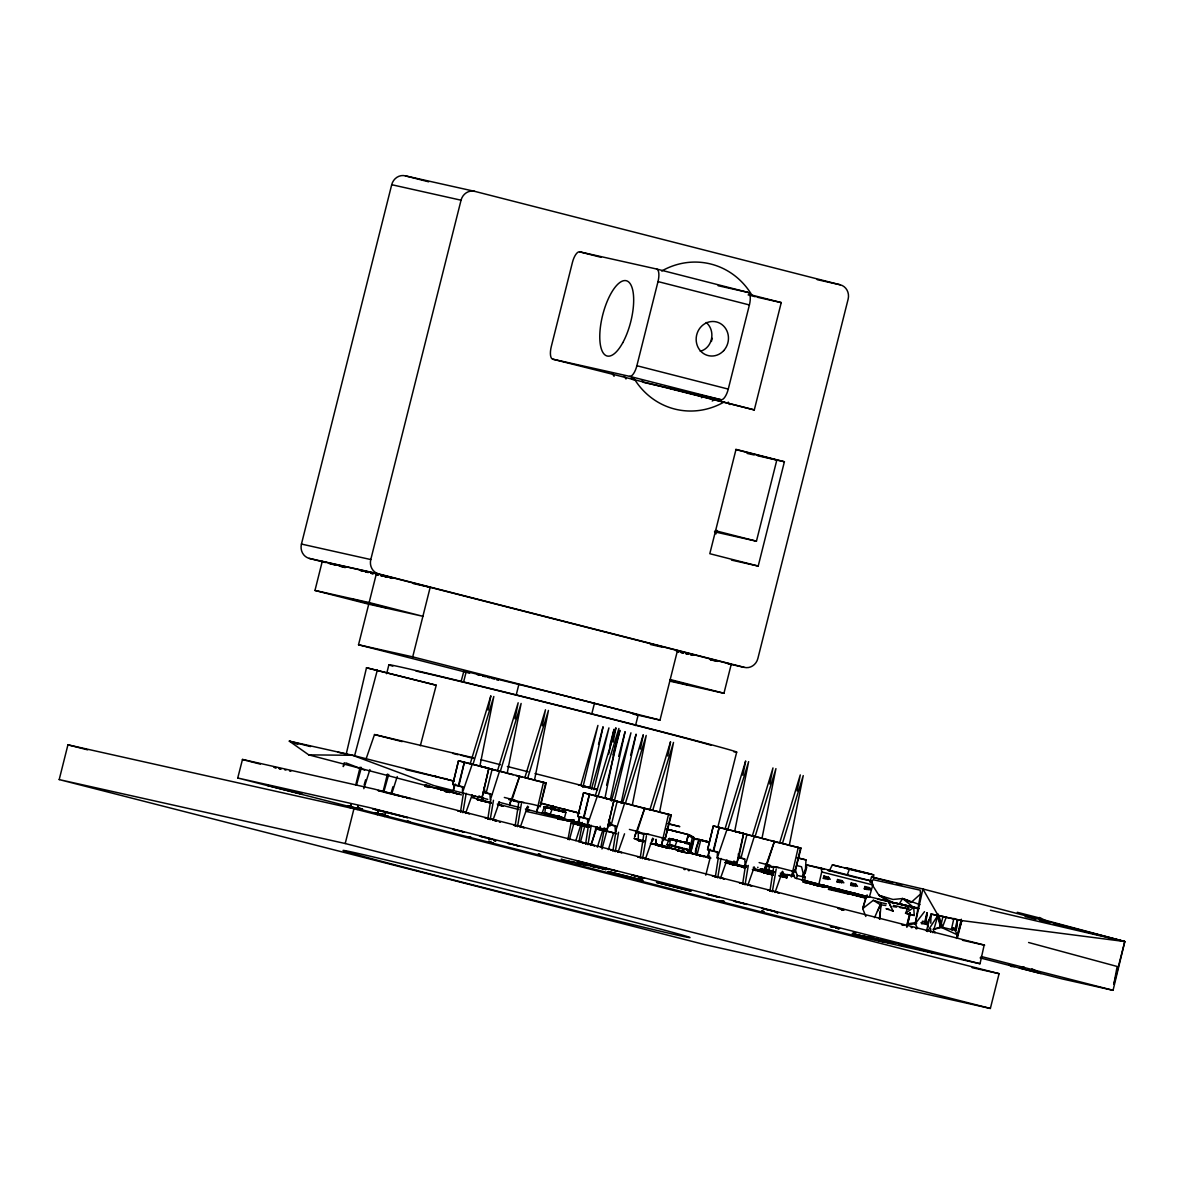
<?xml version="1.0" encoding="UTF-8"?>
<svg xmlns="http://www.w3.org/2000/svg" width="1184" height="1184" viewBox="0 0 1184 1184"><rect width="100%" height="100%" fill="white"/><g stroke="black" fill="none" stroke-linecap="round" stroke-linejoin="round"><path stroke-width="1.5" d="M609.819 826.269L609.878 822.702M930.594 932.341L930.683 928.685M930.802 923.194L930.994 914.063L961.778 920.575L1124.8 941.546L1113.064 990.312L1062.137 978.916L980.1 957.9M655.773 840.152L655.67 844.74L656.069 839.293M873.585 878.35L873.659 874.843L832.396 864.882L829.155 871.113M717.223 858.03L717.43 851.932L707.588 849.638L713.316 825.929L743.656 833.418L738.831 857.394L736.818 863.032L717.223 858.03L727.094 829.185M797.158 857.63L805.993 859.895L805.46 869.781L802.264 876.426M709.334 842.09L700.81 839.9L697.124 854.522C692.64 853.531 698.279 843.348 699.093 839.515L708.047 841.661M678.965 847.626L677.884 847.359M736.315 864.986L737.306 865.164M879.475 919.184L879.964 911.961M880.2 908.35L881.207 902.696L886.446 903.836M879.742 919.08L881.207 902.696L873.304 900.314L862.707 908.602L865.83 916.475M547.156 807.932L543.663 807.044L545.543 806.881L544.803 813.452L542.213 812.831L544.462 806.6L552.469 808.435L549.998 814.607L561.971 817.064L558.508 816.279M677.218 841.158L668.486 838.923L670.351 838.775L669.759 844.754L667.021 844.725L669.271 838.494L677.292 840.314L674.821 846.501L689.236 850.142L690.183 843.615L682.176 841.794L683.257 842.076M767.765 869.396L767.321 872.963L764.731 872.356L765.456 869.456M688.244 835.504L688.274 835.312M662.034 845.317L661.974 846.53L662.034 845.317C660.998 846.738 665.186 848.292 664.786 846.042L663.543 846.96L666.962 847.774L664.653 847.211L666.784 846.486M666.622 829.066L689.887 835.016L693.602 837.192L688.111 835.786L686.217 843.422M688.215 835.86L688.022 836.97M661.752 846.471L663.173 845.628L662.788 846.767L662.803 845.48M661.205 845.124L661.057 846.323L664.535 847.182M479.017 795.9L482.006 797.868L488.844 768.268L458.504 760.779L452.776 784.474L454.212 784.888L453.324 790.853L455.189 783.956M525.385 808.983L607.081 829.866L613.919 800.266L583.579 792.777L577.851 816.472L579.302 816.886L578.399 822.85L579.805 817.685M713.316 825.929L707.588 849.638L709.024 850.053L708.136 856.002L710 849.12M460.472 812.18L463.477 792.688M487.793 819.165L490.783 799.674M515.099 826.136L518.918 801.346M585.562 844.177L588.552 824.686M612.868 851.148L616.139 829.895M640.174 858.134L643.992 833.329M715.284 877.329L718.288 857.852M742.59 884.315L745.594 864.823M769.911 891.3L773.729 866.496M462.9 812.712L466.17 793.295M490.206 819.698L493.476 800.28M517.526 826.684L521.389 803.729M587.974 844.71L591.26 825.292M615.295 851.696L618.566 832.263M642.601 858.681L646.464 835.726M717.711 877.877L720.982 858.444M745.017 884.862L748.288 865.43M772.323 891.833L776.201 868.878M870.995 882.879L873.17 879.682L920.146 890.176L920.575 893.964L915.188 923.846L917.615 928.36M527.576 806.156L526.924 809.664L528.582 807M567.95 839.471L570.999 823.132L573.766 823.753L569.4 839.811M578.946 841.942L581.995 825.603L589.04 827.305M600.969 846.856L604.018 830.517L613.667 832.9L608.339 849.653M652.65 838.139L651.999 841.661L653.657 838.997M782.387 871.306L781.736 874.828L783.394 872.149M488.03 710.089L490.857 695.792L470.226 763.724L546.238 783.024L540.156 806.63C530.758 802.856 520.176 803.226 511.088 799.318L515.188 801.316L524.024 802.471M514.996 718.866L518.163 702.778L497.546 770.71L507.196 773.093L521.123 703.459L500.314 771.332M542.302 725.836L545.484 709.764L524.852 777.696L534.502 780.078L548.444 710.444L527.62 778.317M613.12 742.087L615.932 727.79L595.315 795.722L671.328 815.021L665.23 838.627L662.404 837.991M640.426 749.072L643.252 734.776L622.621 802.708L632.286 805.09L646.212 735.456L625.404 803.329M667.746 756.043L670.558 741.746L649.927 809.693L659.592 812.061L673.518 742.442L652.71 810.3M742.842 775.254L745.668 760.957L725.037 828.889L801.05 848.173L794.967 871.794L792.14 871.158M769.807 784.015L772.974 767.928L752.358 835.874L762.008 838.242L775.934 768.623L755.126 836.481M797.113 791.001L800.28 774.913L779.664 842.845L789.314 845.228L803.24 775.609L782.432 843.467M702.26 840.314L693.957 838.361L690.242 853.057L701.801 856.106M686.069 843.63L687.919 835.8L693.602 837.192L688.97 836.156M706.138 857.201L708.964 857.838L709.512 855.914M823.946 885.129L823.398 887.053L811.958 884.122M589.972 787.182L603.056 726.769L598.497 744.381M608.68 754.104L614.067 729.226L609.967 745.076M610.441 799.215L625.078 731.682L618.684 756.339M621.067 803.448L636.089 734.139L630.613 755.274M428.963 787.36L430.073 786.072L425.87 784.933L424.73 786.265L430.103 787.094L424.73 786.265M449.402 792.584L450.482 791.312L446.264 790.187L445.154 791.489L450.527 792.318L445.154 791.489M910.067 912.79L906.811 927.19L910.422 913.352M953.904 918.34L951.403 929.455L952.484 929.736L952.928 927.99L956.406 928.759L955.976 930.506L957.56 920.057L956.406 928.759L954.896 930.224L951.403 929.455L952.928 927.99M942.997 916.224L940.54 927.028L933.036 929.396L942.449 927.309L952.484 929.736M472.283 764.035L462.411 792.866L462.618 786.768L458.904 785.865L464.409 762.096L458.371 785.732L452.776 784.474L458.504 760.779M482.006 797.868L488.844 768.268L479.89 766.107L493.817 696.488L473.008 764.346M543.471 782.224L536.633 811.839L538.646 806.2M597.358 796.033L587.486 824.863L587.708 818.766L583.978 817.863L589.484 794.094L583.446 817.715L577.851 816.472L583.579 792.777M668.546 814.222L661.708 843.837L663.721 838.198L665.23 838.627L670.78 814.873M713.715 851.015L719.206 827.261L713.182 850.882M798.268 847.389L791.43 876.989L793.458 871.365L794.967 871.794L800.517 848.04M540.156 806.63L545.706 782.89M818.854 884.256L821.726 871.942L821.326 868.153L806.866 865.001L802.338 879.964L869.352 897.087L872.815 884.936L871.794 881.059L821.326 868.153M926.909 912.82L924.438 923.431L920.96 922.647M344.115 762.999L343.271 766.596L344.455 763.192M346.231 754.016L366.492 667.746L436.23 685.225L420.335 745.728M957.294 919.983L954.896 930.224L957.412 934.842L940.54 927.028L937.402 915.454M582.883 787.256L597.92 725.437L580.9 784.948M593.894 789.713L608.931 727.908L591.393 789.151M606.608 785.11L619.942 730.365L612.927 754.859M614.185 801.701L630.939 732.822L611.403 801.08M350.997 804.202L350.124 807.74L351.115 804.232M355.777 784.77L360.128 767.114M383.068 791.756L387.42 774.084M59.2 779.59L67.932 744.825L353.942 808.746L999.089 973.677L990.357 1008.457L704.347 944.521L59.2 779.59L345.21 843.526L990.357 1008.457M237.747 777.992L242.483 759.447L374.1 789.047L984.17 945.039L980.026 963.746L848.321 934.146L237.806 778.021L369.452 807.592L979.982 963.717M325.408 562.518L309.29 558.404A11.958 11.1 -77.4 0 1 301.446 544.063L391.712 184.704A11.958 11.1 -77.4 0 1 405.372 175.854L474.71 191.349L840.285 284.811A11.958 11.1 -77.4 0 1 848.129 299.152L757.864 658.511A11.958 11.1 -77.4 0 1 744.203 667.347L728.204 663.78M314.974 590.446L369.142 602.552L422.895 616.302L368.727 604.195L314.974 590.446L322.24 561.468L376.408 573.574L731.238 664.283L723.957 693.262L669.789 681.155M744.203 667.347L378.628 573.9A11.958 11.1 -77.4 0 1 370.784 559.558L461.05 200.2A11.958 11.1 -77.4 0 1 474.71 191.349M469.16 673.045L358.53 644.762L368.727 604.195M369.142 602.552L376.408 573.574M386.65 673.711L388.885 664.786M345.21 843.526L353.942 808.746M358.53 644.762L412.713 656.868L430.177 587.323M406.082 769.689L447.019 779.324L444.932 778.495M461.094 681.481L463.936 670.958L518.844 684.47A74.725 0.784 14.1 0 1 602.641 705.442A74.725 0.784 14.1 0 1 636.711 714.855M463.536 682.295L466.259 671.432M477.936 796.714L477.211 799.6L491.212 803.181M483.575 797.972L482.85 800.872L477.211 799.6L491.36 803.048M484.019 792.244L486.21 792.851L492.159 769.2M516.12 695.334L518.844 684.47M497.65 804.824L503.274 806.082L499.219 804.454M552.706 359.166L629.622 376.349A11.958 4.44 -75.7 0 0 636.874 365.723L658.008 281.585A11.958 4.44 -75.7 0 0 656.587 269.02L579.672 251.837A11.958 4.44 -75.7 0 0 572.42 262.463L551.285 346.601A11.958 4.44 -75.7 0 0 552.706 359.166L754.297 409.916L781.248 302.586L748.998 294.342M541.71 803.24L554.541 806.822L552.469 805.978M544.462 806.6L545.543 806.881M551.389 808.154L565.878 812.461L564.428 818.248L542.213 812.831L564.428 818.248L561.838 817.641M552.38 806.334L576.046 812.313L573.974 811.484M565.375 811.736L565.878 812.461L557.368 809.9L558.3 810.759M591.704 714.204L594.442 703.326M635.512 725.57L638.161 715.032M608.546 820.749L609.109 824.242L611.299 824.834L617.234 801.183M642.202 380.108A11.958 4.44 -75.7 0 0 644.111 382.521L721.026 399.718A11.958 4.44 -75.7 0 0 728.264 389.092L749.398 304.954A11.958 4.44 -75.7 0 0 747.977 292.389L656.587 269.02M632.878 714.026L660.006 720.094L677.485 650.534M638.975 839.648L633.943 838.361L638.709 840.684L638.975 839.648L644.2 840.818L638.872 840.684L643.918 841.913M715.92 533.954L716.823 530.373M669.271 838.494L670.351 838.775M676.212 840.048L690.701 844.34L689.118 843.348L690.183 843.615M714.5 531.823L756.443 541.192L776.822 460.043L735.604 449.506M686.794 848.943L681.007 848.306L689.236 850.142L667.021 844.725L687.726 849.801M758.204 566.07L784.4 461.745L736.019 449.372L709.808 553.698L758.204 566.07L731.534 560.106M693.025 853.294L687.726 853.057L687.993 852.006M705.782 875.154L710.267 857.32M717.889 827.009L736.7 752.106M725.392 862.337L733.325 863.536L725.392 862.337L740.888 866.244M734.998 865.134L729.966 863.846L730.232 862.81L724.904 862.677L734.998 865.134L729.773 863.965M738.283 853.916L738.831 857.394L741.021 858L746.971 834.35M745.017 867.132L728.13 862.366M764.657 869.426L760.32 868.938L769.718 871.158M768.904 865.726L769.289 871.069L765.959 870.196L767.04 865.859M768.727 873.762L763.31 872.549L768.342 873.836L768.608 872.786M771.45 873.851L772.664 873.555L767.469 872.386L772.53 873.688M772.516 874.132L773.685 871.291M780.744 874.162L786.383 875.42L782.328 873.777M784.489 876.574L786.946 877.773L787.671 874.872M823.339 878.35L823.916 876.027L828.534 877.211L830.206 879.312L825.544 877.877L823.339 878.35L826.417 879.135M827.956 879.534L828.534 877.211M836.984 881.843L837.576 879.52L842.194 880.704L843.852 882.805L839.204 881.355L836.984 881.843L840.063 882.628M841.617 883.012L842.194 880.704M850.645 885.321L851.222 883.012L855.854 884.196L857.512 886.298L852.865 884.848L850.645 885.321L853.723 886.12M855.262 886.505L855.854 884.196M864.305 888.814L864.882 886.505L869.5 887.674L871.172 889.791L866.51 888.34L864.305 888.814L867.384 889.613M868.923 889.998L869.5 887.674M922.04 922.928L922.484 921.182L925.962 921.951L925.518 923.698L927.057 912.864L925.962 921.951L924.438 923.431L926.643 923.786L928.271 926.939M956.509 938.438L961.319 919.243M957.442 937.654L961.778 920.575L930.994 914.063L926.376 931.112M709.098 857.098L688.807 852.939L692.3 838.006L693.957 838.361M805.076 873.703L806.733 867.236M1043.015 919.628L1124.8 941.546L1113.848 984.244L1117.148 966.47L1028.585 942.494M906.485 926.288L910.008 912.612M792.732 871.32L794.79 877.921L804.424 880.615L805.327 877.226L804.025 876.737L801.524 866.762L796.714 865.534M354.652 755.525L377.326 670.159M796.447 878.587L797.291 875.464L795.13 869.322M580.412 842.268L584.778 826.225M591.423 844.725L595.774 828.682L606.134 831.272M601.946 848.972L606.785 831.138M443.822 790.409L449.964 792.377L449.58 790.69L445.347 789.669L450.26 791.282M866.126 896.318L862.707 908.602L867.117 894.882M870.033 882.272L871.513 877.004L922.898 888.977L1124.8 941.546L990.446 910.244M356.532 784.948L361.446 767.41M383.808 791.918L388.737 774.38M391.445 792.007L392.925 786.753M445.717 791.297L446.028 790.202M358.16 806.023L357.168 809.53L358.278 806.052M364.124 785.022L365.619 779.782M550.989 808.021L544.862 806.822L564.916 811.75L558.73 810.862M675.812 839.915L669.685 838.701L689.724 843.644L685.092 842.964M956.716 938.35L961.778 920.575M807.547 883.249L804.765 882.45L805.194 880.482M932.933 932.726L937.98 915.247L922.898 888.977L915.188 923.846L924.526 911.665M598.083 796.344L618.892 728.471L604.965 798.105L613.919 800.266L607.081 829.866L604.092 827.897M727.82 829.51L748.628 761.638L734.702 831.272L743.656 833.418L736.818 863.032L733.828 861.049M575.853 840.596L580.648 825.514L584.112 826.358M597.343 847.196L602.656 830.443M363.828 788.677L369.911 769.57M391.697 793.931L397.232 776.556M499.589 771.021L490.339 799.999L489.939 793.754L486.21 792.851M624.678 803.004L615.414 831.997L615.014 825.751L611.299 824.834M746.926 865.918L745.254 865.252L754.4 836.17M512.154 799.466L511.325 799.23L509.505 804.913L519.628 776.201L512.154 799.466L515.188 801.316M637.244 831.464L636.415 831.212L634.58 836.91L644.718 808.198L637.244 831.464L640.263 833.299L649.098 834.454M766.966 864.616L766.137 864.379L764.316 870.062L774.44 841.35L766.966 864.616L769.985 866.466L778.835 867.62M366.108 758.885L374.514 734.554L473.615 757.849M465.593 813.408L472.15 794.819M492.899 820.394L499.47 801.805M520.22 827.364L527.368 807.103M590.668 845.406L597.239 826.817M617.989 852.376L624.545 833.802M645.295 859.362L652.458 839.086M720.405 878.558L726.961 859.984M747.711 885.543L754.282 866.969M775.017 892.529L782.18 872.253M847.196 875.139L849.535 868.686M663.662 846.989L664.89 846.012M942.449 927.309L946.253 917.126M684.352 848.38L682.946 851.725L684.145 848.943M589.351 827.335L587.486 826.861L588.433 825.825L588.951 827.187L574.728 823.62L570.999 820.453L558.004 819.18L559.41 815.939M874.517 917.644L881.207 902.696M657.268 844.059L656.04 845.036L656.765 845.169M743.981 867.487L743.434 866.111L742.176 867.058L743.434 866.111L745.624 866.644L742.176 867.058L743.3 866.052L742.057 867.028L743.508 867.369M877.477 911.251L880.437 904.739L885.81 905.523M704.11 855.973L700.839 855.751M659.769 845.983L658.348 845.628L662.211 845.332L661.634 846.412C653.79 844.133 666.207 848.528 659.606 844.725L660.568 846.146M657.475 845.376L657.401 844.118L657.949 845.494L656.143 845.065L657.401 844.118L657.801 845.45L656.794 845.198L657.401 844.118L656.38 845.124M743.833 867.443L742.827 867.191L743.434 866.111L743.833 867.443L742.176 867.058L745.076 867.739M662.566 846.708L663.173 845.628L663.351 846.886M930.905 916.357L926.643 923.786L921.507 923.772M742.797 867.162L743.434 866.111L742.412 867.117M899.233 903.94L902.578 898.538L919.983 904.665M927.383 931.556L937.98 915.247M814.755 884.744L809.989 882.85A26.744 9.931 -75.7 0 1 810.182 881.606M662.211 845.332L661.175 846.294M663.958 847.063L664.786 846.042M662.27 846.604L663.173 845.628L663.247 846.856M920.575 893.964L911.088 902.489L902.578 898.538L893.002 899.47L878.972 895.311L871.986 884.433M668.087 848.07L669.345 847.152L669.774 848.484L668.427 848.144M805.416 880.541A26.744 9.931 -75.7 0 1 805.002 881.74L818.44 885.78L813.29 884.27M703.844 856.683L699.981 855.78M554.26 815.702L553.017 815.465M574.728 823.62L577.984 821.311M658.807 845.716L660.154 844.799M667.909 848.07L669.345 847.152L667.865 848.055L669.448 848.41M755.2 870.329L753.897 870.048L755.377 869.145L755.806 870.477L754.119 870.062M753.897 870.048L755.377 869.145M488.711 802.456L488.785 802.412M823.398 887.053L825.278 887.216L823.457 886.905M700.425 855.573L700.588 855.47M442.89 790.172L446.575 790.956L444.03 790.453M582.38 822.406L577.881 824.893L580.648 825.514L570.999 823.132M708.964 857.838L710.859 858.015L709.142 857.719M489.658 802.693L490.132 802.811M772.886 872.06L771.45 871.646L773.241 872.149M475.583 796.24L472.179 797.616L491.227 802.56M831.716 888.148L830.487 887.867L833.107 888.488M529.1 810.196L525.948 811.351L589.262 825.529M700.247 351.278C712.724 347.992 715.876 330.588 706.197 322.477M830.694 887.926L835.416 889.066M847.936 892.055L844.814 892.736L865.578 898.138L860.886 895.874M1034.86 918.532L1039.715 917.541L1047.218 921.522M1024.204 967.076L1019.365 968.068L1040.943 973.588L1031.945 968.808M841.661 890.723L842.845 890.99L840.048 890.264L842.801 890.99L841.572 890.649M913.382 907.95L916.682 907.551M757.671 867.339L758.026 867.31M916.372 923.772L907.817 923.757L916.031 923.061M445.717 790.882L444.266 790.498M573.826 820.349L566.825 820.838L557.398 816.131M907.817 923.757L916.712 923.239M440.774 789.595L439.96 789.284L440.966 789.654M449.964 792.377L445.08 790.601M487.764 799.363L433.995 785.628L352.595 755.288L289.31 741.14L308.758 754.874L352.595 755.288L454.182 781.159M842.638 890.679L839.086 890.072M1014.732 966.544L1011.328 966.499L1008.812 964.368M589.691 825.204L579.76 824.745L584.482 826.018L580.93 825.13L578.961 822.584M730.632 862.381L728.856 862.292L744.958 866.407M558.004 819.18L574.432 820.112M762.866 870.625L753.897 868.686M640.263 833.299L636.163 831.316L640.263 833.299L646.331 833.758L663.721 838.198M769.985 866.466L765.9 864.468L769.985 866.466L776.068 866.91L793.458 871.365M443.275 790.261L444.059 790.35M587.012 826.728L579.509 822.229L587.101 826.743L580.93 825.13M984.674 945.202L962.444 940.259M877.655 899.115L908.098 906.056M591.467 844.991L594.634 845.731M724.327 878.898L721.574 878.128L724.371 878.898M751.633 885.869L748.895 885.232M577.259 861.079L589.987 864.276L586.42 863.447M617.293 871.261L613.726 870.432M734.302 901.216L741.776 903.17M774.336 911.414L768.194 909.934M855.81 934.709L859.303 935.538M882.554 940.259L894.127 943.174L888.533 941.709M556.184 816.412L556.776 815.894L544.951 812.875L550.146 814.03M892.973 906.574L896.554 907.107M900.136 907.625L909.09 908.927L893.432 905.375M886.357 901.054L907.906 905.893M897.294 903.407L918.799 908.261M868.331 896.54L886.757 900.965M846.841 867.902L870.98 874.029M695.467 854.226L697.124 854.522M594.59 845.702L591.467 844.873M688.807 852.939L690.331 853.235M729.966 863.846L746.068 867.561M665.719 847.507L666.725 847.714L664.979 847.285M823.99 885.588L828.593 886.505M837.65 889.08L842.238 889.998M851.311 892.573L855.899 893.476M864.956 896.051L869.559 896.969M494.335 820.468L496.259 820.941M804.794 882.302L803.004 881.799L804.765 882.45M818.277 885.913L816.62 885.558L823.546 886.313A26.744 9.931 -75.7 0 1 823.738 885.07M677.751 832.086L678.55 832.248L667.909 829.451M378.184 790.512L382.388 791.489M508.854 799.674L517.763 801.612M858.726 878.202L871.794 881.059M635.719 832.056L642.838 833.61M765.441 865.223L772.575 866.762M889.184 909.371L886.046 908.69L893.091 911.162L888.651 901.838L878.972 895.311L883.886 897.235M387.316 577.215L385.362 576.771M550.812 808.642L564.916 811.75L544.862 806.822L556.998 810.344M675.635 840.522L689.724 843.644L669.685 838.701L681.806 842.238M425.604 785.717L459.629 794.242L454.789 793.176M797.291 875.464L805.327 877.226M910.496 914.329L905.553 913.234L908.616 906.308L917.304 908.291M858.104 871.409L873.659 874.843M817.182 279.646L840.285 284.811M391.712 184.704L461.05 200.2M718.096 285.714L747.977 292.389M757.079 297.184L781.248 302.586M747.074 453.398L754.178 454.982M757.597 455.751L784.4 461.745M301.446 544.063L370.784 559.558M309.29 558.404L378.628 573.9M413.246 583.534L428.49 586.938M650.401 644.481L661.752 647.026M710.282 659.592L717.267 661.16M727.746 663.499L731.238 664.283M710.43 659.799L717.534 661.397M436.23 685.225L366.492 667.746M582.38 786.368L597.624 789.772M546.238 783.024L534.043 780.152M671.328 815.021L659.118 812.15M801.05 848.173L788.855 845.317M337.706 752.136L347.519 754.326M434.099 776.097L436.26 776.586L434.188 775.742M797.202 857.926L805.993 859.895M563.125 809.086L565.301 809.56L563.214 808.731M543.663 807.044L551.907 808.879M559.292 810.981L565.878 812.461M668.486 838.923L676.715 840.773M685.758 843.245L690.701 844.34M480.97 800.562L486.609 801.834M674.969 845.924L669.759 844.754L681.584 847.788M766.255 869.781L769.437 870.492M677.278 850.556L682.31 851.844L682.576 850.793L687.312 853.235L677.278 850.556L682.694 851.77M745.15 866.555L739.364 865.904L745.95 867.384M769.955 873.096L772.664 873.703M745.269 867.842L726.103 862.44L746.083 867.413M752.358 869.485L768.342 873.836M779.294 875.405L782.757 876.19M772.96 874.192L764.731 872.356L773.226 874.473M803.744 881.251L818.914 884.64M780.345 876.293L786.946 877.773L779.279 875.864M836.703 889.465L837.65 889.672M852.939 893.831L868.109 897.22M972.108 967.639L999.089 973.677M699.093 839.515L700.81 839.9M794.42 876.515L780.3 873.126M689.206 834.838L666.34 829.007M588.951 827.187L587.604 826.861L588.433 825.825L588.833 827.157M831.42 887.822L830.546 887.882M739.334 882.79L743.774 883.826M837.636 908.246L839.737 908.75M911.118 927.472L912.006 927.694M613.06 832.959L616.657 833.788M360.735 570.422L362.496 570.821M391.697 578.369L389.936 577.955M692.758 655.329L690.997 654.915M594.116 866.969L595.078 867.176L592.281 866.525M656.143 845.065L659.014 845.746M409.649 798.578L406.541 797.838M274.214 767.232L276.449 767.765M686.424 653.731L688.378 654.175L686.069 653.479M668.205 823.65L679.823 826.624L668.042 823.812M367.81 572.198L365.116 571.561L367.425 572.272M610.426 849.772L614.037 850.66M402.767 816.59L407.636 817.685L395.604 814.474M358.93 808.79C365.086 810.137 341.362 804.202 349.65 806.467M686.306 890.013L691.175 891.108L656.439 882.361L685.432 889.806M651.2 843.437L683.02 851.104M900.994 904.369L909.83 906.5M915.01 907.595L918.562 908.454M753.142 869.263L772.575 873.955M383.246 791.696L391.86 793.813M467.132 813.186L469.56 813.734L467.118 813.068M513.886 825.056L517.142 825.87M619.854 852.243L621.955 852.717L619.854 852.125M638.975 857.053L637.495 856.698L646.819 859.022M401.894 816.383L372.856 808.953L394.435 814.178M454.612 829.644C446.753 827.823 471.202 833.669 462.115 831.642M869.041 937.343L883.294 940.747L877.714 939.282M364.864 571.398L367.78 572.109M489.421 838.627L492.218 839.264L486.062 837.65M516.727 845.598C525.8 847.714 501.246 841.528 509.238 843.718M358.219 808.613L356.088 808.095M641.817 877.596L644.599 878.247L631.93 875.05L636.711 876.323M603.292 868.982L606.075 869.633L599.933 868.02M716.912 896.791L719.709 897.442L713.567 895.829M581.27 864.068L584.067 864.72L577.925 863.092M570.274 861.612C579.45 863.728 553.342 857.186 563.51 859.91M872.416 938.305L863.092 935.908L867.043 936.973M903.851 945.927L898.656 944.551L912.124 947.422M384.637 576.682L386.147 577.052M685.699 653.642L687.223 654.012M506.767 773.182L513.22 774.765M631.842 805.179L650.919 810.063M761.564 838.346L768.031 839.915M741.021 858L744.751 858.903L745.15 865.164M900.846 904.339L913.722 907.492L914.255 915.484L905.553 913.234L913.722 907.492L902.578 898.538L909.401 901.142M404.632 797.38L401.42 796.58M279.232 768.431L281.333 768.949M499.308 822.081L500.24 822.273M646.094 858.962L644.88 858.652M776.556 892.188L775.017 891.922M384.297 815.302L388.174 816.205L381.485 814.444M876.974 940.155L890.738 943.1L885.144 941.635M371.672 573.13L372.797 573.411M380.745 575.646L381.825 575.912M681.821 652.621L682.902 652.887M494.068 819.95L484.878 817.67L486.594 818.188M586.302 843.57L581.966 842.534L584.363 843.2M590.254 844.695L591.068 844.769M617.56 851.681L618.388 851.873M715.624 876.767L712.191 875.864L716.024 876.737M744.203 883.93L748.125 885.04M904.28 925.311L901.66 924.586L902.844 924.956M461.346 831.449L460.517 831.257M488.652 838.435L487.823 838.228M601.694 868.597L602.523 868.804M716.142 896.614L714.455 896.199M742.634 903.392L747.015 904.428L740.873 902.815M590.683 866.14L591.512 866.333M383.853 815.184L374.307 812.712L379.102 814M579.672 863.669L580.5 863.876M568.675 861.212L569.489 861.419M836.762 928.167L835.934 927.99L839.56 928.463L832.752 926.746L835.8 927.546M371.095 572.923L373.952 573.692M680.667 652.399L682.398 652.828M513.619 799.925L515.617 800.414M638.694 831.908L640.115 832.263M768.431 865.075L770.251 865.534M400.281 796.299L396.729 795.426M461.656 811.676L457.572 810.685L459.274 811.203M494.838 820.601L496.185 820.912M586.731 843.674L590.668 844.666M284.752 769.792L285.936 770.088M771.509 890.916L767.735 889.983L770.251 890.723M515.144 845.213L514.27 845.006M489.673 838.982L488.252 838.627L489.924 839.086M490.294 839.175L491.597 839.486L489.436 838.953M494.897 840.684C498.804 841.632 490.472 839.574 494.527 840.551M612.039 870.003L612.912 870.225M599.504 868.05L593.362 866.422L594.309 866.718M382.077 814.03C378.525 813.201 386.872 815.214 382.565 814.192M408.362 821.37C404.188 820.379 413.305 822.599 408.865 821.533M490.087 841.691C493.462 842.49 485.78 840.61 489.717 841.558M639.153 878.661L637.895 878.35L641.195 879.194L639.641 878.78M836.999 928.226L839.042 928.759L837.118 928.3M469.693 837.088C465.919 836.111 473.689 838.05 470.314 837.251M539.534 854.434C543.796 855.47 534.961 853.235 539.401 854.404M854.182 932.637C851.015 931.808 858.859 933.791 854.552 932.74M492.041 842.756C487.394 841.646 496.673 843.911 492.041 842.801M577.822 864.202L576.652 863.876L579.731 864.675L578.192 864.29M634.284 879.061L633.085 878.765L636.43 879.623L634.89 879.209M722.462 901.054L721.5 900.817L724.504 901.586L722.965 901.172M719.191 900.802C715.698 899.855 724.105 902.06 719.546 900.861M376.098 574.566L377.844 574.995M676.182 650.948L678.491 651.526M677.174 651.526L678.906 651.955M669.892 680.504L687.386 684.707L670.1 680.164M595.463 828.711L599.888 829.821M832.145 888.252L830.99 888M811.706 884.048L809.812 883.412L824.908 887.423M393.073 794.109L399.097 795.633M462.53 811.898L464.735 812.461M614.925 850.867L618.773 851.858M716.897 876.944L720.804 877.936M841.188 909.179L844.222 909.904L841.188 909.105M842.15 909.845L841.202 909.608L842.52 909.904M485.632 837.68L479.535 836.067L482.672 836.925M638.472 876.767L639.36 876.989M713.138 895.859L707.04 894.246L711.806 895.518M767.306 909.712L761.608 908.202L767.75 909.83M599.948 868.153L600.836 868.375M776.142 912.346L774.972 912.065L778.051 912.864L776.26 912.39M830.99 926.584C835.948 927.916 827.66 925.725 831.227 926.687M898.182 943.426C888.577 941.088 908.187 946.016 898.434 943.485M857.808 934.946L852.214 933.48L862.159 936.263M376.275 574.284L378.022 574.654M677.381 651.185L679.083 651.614M1025.152 916.534L1035.822 919.213M1039.374 920.101L1050.06 922.795M1053.612 923.683L1124.8 941.546M769.289 865.282L770.207 865.519M893.831 902.741L897.368 903.629M900.891 904.517L907.965 906.293M913.278 907.625L918.577 908.957M690.228 853.042L688.57 852.584M660.376 846.101L659.606 844.725L660.006 846.042M393.103 794.508L395.515 795.115M518.044 826.092L521.744 827.024M772.397 891.138L775.816 891.996M903.081 924.941L904.487 925.296M289.562 770.991L290.776 771.302M610.707 869.678L604.61 868.064L607.007 868.73M611.151 869.648L617.293 871.246M768.194 909.786L774.336 911.399M836.274 927.59L837.739 928.419M588.492 865.593L582.395 863.98L585.532 864.838M588.922 865.548L595.804 867.102M577.925 863.24L571.339 861.508L573.781 862.189M904.65 945.986L907.684 946.771M381.011 814.474L379.561 814.118M858.208 934.916L881.296 941.162M762.481 911.266C767.735 912.538 758.219 910.185 762.718 911.325M377.415 574.566L378.51 574.847M371.184 573.322L372.753 573.707L370.932 573.174M680.741 652.029L683.775 652.813M491.996 678.417L493.595 678.832A74.725 0.784 14.1 0 0 494.276 679.054M489.924 677.899L487.423 677.263M584.778 786.383L589.824 787.715L578.325 784.829L580.589 785.451M581.906 785.791L583.372 786.161M694.002 854.004L690.553 852.51A26.744 9.931 -75.7 0 0 693.942 839.071L699.448 839.841M915.824 928.626L916.771 928.878M485.188 837.576L484.315 837.354M582.084 862.366L582.957 862.588M598.186 867.709L599.06 867.931M887.748 941.635L882.672 940.303M867.443 937.062L868.242 937.269M876.915 939.208L873.629 938.364M884.344 941.561L882.05 940.984M405.372 175.854L428.667 181.818M579.672 251.837L601.176 257.328M748.125 294.89L755.288 296.725M658.008 281.585L749.398 304.954M636.874 365.723L728.264 389.092M629.622 376.349L721.026 399.718M668.279 387.923L754.297 409.916M715.225 530.654L756.443 541.192M381.233 575.468L382.713 575.838M322.24 561.468L325.837 562.385M329.418 563.303L334.791 564.679M338.372 565.597L345.536 567.417M329.004 563.436L336.167 565.271M339.749 566.189L345.121 567.565M670.203 679.527L723.957 693.262M412.713 656.868L660.006 720.094M480.793 759.684L500.506 764.731M507.329 766.477L528.094 771.776M535.005 773.552L597.313 789.476M460.443 755.096L473.348 758.382M452.702 753.364L458.045 754.726M374.514 734.554L402.16 741.613M471.217 764.109L459.037 760.912M498.523 771.095L478.647 765.885M515.898 775.535L522.529 777.222M596.292 796.107L584.112 792.91M623.598 803.092L603.736 797.883M726.014 829.274L713.848 826.077M743.389 833.714L753.335 836.244M770.71 840.699L780.641 843.23M832.396 864.882L840.966 867.073M844.384 867.961L856.372 871.024M1017.293 912.302L1038.871 917.822M806.866 865.001L824.182 869.426M827.66 870.314L857.098 877.847M692.3 838.006L707.662 841.868L705.309 841.099M709.038 842.164L701.194 840.285M821.726 871.942L872.815 884.936M540.215 803.152L579.627 813.23M444.858 778.85L452.022 780.67M573.885 811.824L579.257 813.201M550.649 808.82L557.649 810.611M504.325 797.439L511.325 799.23M629.4 829.422L636.415 831.212M759.136 862.588L766.137 864.379M454.212 784.888L463.373 787.227M483.19 792.303L491.538 794.434M579.302 816.886L588.448 819.224M608.28 824.301L616.627 826.432M709.024 850.053L718.17 852.391M738.002 857.453L744.677 859.17M662.137 839.012L669.108 840.788M787.301 874.473L794.375 876.293M766.152 869.5L773.226 871.306M766.27 869.826L774.336 871.898M543.722 813.171L562.903 817.907M765.959 870.196L774.469 872.371M781.277 874.118L786.383 875.42M498.508 802.116L520.013 807.606M760.32 868.938L774.321 872.519M802.338 879.964L853.634 893.091M855.381 893.535L869.352 897.087M819.491 884.788L867.872 897.161M833.699 888.636L834.454 888.829L833.344 888.296M436.778 787.538L446.22 789.95M595.996 826.98L600.48 829.422L615.576 833.284M803.995 881.325L852.376 893.698M424.982 785.17L429.215 786.25M445.406 790.394L449.654 791.474M641.891 840.832L638.354 839.944L638.28 833.136M652.473 843.541L678.95 850.319L650.356 843.526M695.778 854.448L710.504 858.193M754.4 869.604L764.982 872.312M803.211 882.124L818.544 885.203A26.744 9.931 -75.7 0 0 818.958 884.004M308.758 754.874L461.434 794.864M497.28 804.025L518.784 809.53M581.995 825.603L584.837 826.328M779.146 875.997L780.226 876.264M808.435 883.22L810.211 883.678M498.168 804.78L503.274 806.082M465.164 812.564L465.993 812.772M488.548 818.692L487.32 818.381M390.705 793.902L387.286 793.028M683.804 869.352L684.944 869.648M260.317 764.109L248.166 761.001M739.127 902.504L734.346 901.246M927.22 951.388L933.584 952.942L908.38 946.578M586.332 865.045L587.175 865.252M352.255 807.133L350.464 806.674M67.932 744.825L87.646 749.857M683.494 652.813L681.614 652.325M380.538 575.365L383.335 576.075M368.283 572.568L365.53 571.857M482.672 676.049L485.514 676.774M310.489 746.586L289.31 741.14L297.88 744.44M700.158 855.44L695.556 853.634A26.744 9.931 -75.7 0 1 698.93 840.181L702.201 840.403M697.524 854.892L701.86 855.869M588.655 827.157L587.782 826.935M742.131 883.545L742.93 883.738M747.696 884.803L748.495 885.01M402.516 796.506L410.774 798.682M515.44 825.574L514.64 825.366M839.293 908.705L837.754 908.306M981.151 956.48L1113.064 990.312M596.529 867.295L597.328 867.502M574.521 862.366L575.32 862.574M858.696 935.493L855.899 934.753M686.602 653.538L687.963 653.894M385.54 576.578L388.189 577.259M477.152 674.614L479.875 675.324M704.51 841.143L707.484 842.372M813.719 884.67L809.9 883.604M699.418 855.484L695.452 854.374M748.88 885.114L751.677 885.869M612.409 850.378L610.441 849.86M688.156 870.462L689.132 870.728M386.221 792.747L383.276 791.992M279.261 768.771L280.282 769.038M734.998 831.449L741.154 833.062M741.391 883.353L739.497 882.85M246.864 760.661L242.409 759.447M579.701 861.745L577.259 861.094M871.513 877.004L892.899 882.613M896.466 883.545L901.823 884.951M690.464 654.545L693.276 655.3M363.029 571.206L360.217 570.451M381.588 791.548L378.184 790.616M275.65 767.824L274.229 767.439M763.31 872.549L773.344 875.228L770.177 873.6M390.483 577.866L392.215 578.34M385.718 576.712L387.582 577.23M468.094 672.231L469.989 672.734M466.526 671.787L463.743 670.943M641.787 840.966L638.354 839.944L638.709 840.684M911.754 914.714L914.255 915.484M843.511 891.004L847.981 892.41M829.866 887.512L834.335 888.918M816.205 884.019L820.675 885.425M802.545 880.526L807.014 881.947M345.817 762.881L364.657 770.118M901.912 904.31L908.454 906.87M770.014 871.587L771.687 872.253M802.782 879.949L804.424 880.615M753.261 867.295L754.889 867.961M440.729 789.61L441.04 789.698M878.972 895.311L894.157 903.111L888.651 901.838L890.856 906.766M829.688 887.245L833.64 889.273L828.371 889.317L849.254 894.231L846.782 892.307M873.304 900.314L880.437 904.739M864.882 886.505L866.51 888.34M851.222 883.012L852.865 884.848M837.576 879.52L839.204 881.355M823.916 876.027L825.544 877.877M892.322 910.052L893.091 911.162M686.838 849.032L689.088 853.309L687.756 850.008M739.245 854.197L739.956 857.719M609.168 819.269L610.219 824.567M484.093 787.271L485.144 792.57M600.125 826.254L600.48 829.422M934.827 931.808L934.857 932.933M730.128 404.514A11.958 4.44 -75.7 0 1 728.234 402.086M711.436 341.466A11.958 11.1 -77.4 0 1 712.368 338.358M633.351 379.768A11.958 4.44 -75.7 0 1 631.457 377.356M661.708 271.003A74.725 69.382 -77.4 0 1 751.884 295.112M724.401 401.835A74.725 69.382 -77.4 0 1 633.973 378.347M704.539 395.915A74.725 69.382 -77.4 0 1 701.431 397.72M614.082 376.305A74.725 69.382 -77.4 0 1 612.306 373.508M715.373 399.23A74.725 69.382 -77.4 0 1 712.206 401.006M625.996 378.969A74.725 69.382 -77.4 0 1 624.22 376.172M498.301 680.223A74.725 0.784 14.1 0 1 496.629 679.749M392.792 666.163A179.317 1.88 14.1 0 1 560.284 705.886A179.317 1.88 14.1 0 1 733.784 751.751M416.013 671.062A158.804 1.658 14.1 0 1 565.612 707.44A158.804 1.658 14.1 0 1 711.184 745.254M378.258 811.173L377.4 814.71L378.377 811.203M385.496 813.008L384.504 816.516L385.614 813.038M942.05 925.548L940.54 927.028L938.276 914.092L942.05 925.548M266.962 785.214L301.698 793.961L266.962 785.214M608.102 871.513L642.838 880.26L608.102 871.513M351.633 599.015L386.324 607.747L351.633 599.015M496.866 820.719L494.438 820.157L496.866 820.719M524.186 827.705L522.706 827.379L524.142 827.705M649.261 859.702L647.174 859.214L649.261 859.688M778.983 892.854L777.222 892.455L778.983 892.854M863.787 936.396L859.806 935.449L863.787 936.381M874.621 938.808L872.726 938.379L874.621 938.808M883.323 941.709L881.562 941.31L883.323 941.709M906.1 945.957L908.098 946.504L906.16 945.957M451.119 791.238L449.609 791.016L451.977 791.534L451.119 791.238M359.033 808.169L362.467 809.042L359.033 808.169M869.885 936.574L873.318 937.447L869.929 936.574M839.116 891.034L830.532 889.11L863.669 897.309L839.116 891.034M918.651 908.631L913.352 907.344L918.754 908.631M622.799 342.65A38.85 14.43 -75.7 0 0 627.416 281.141A38.85 14.43 -75.7 0 0 599.977 331.342A38.85 14.43 -75.7 0 0 622.799 342.65M723.705 350.612A17.331 16.088 -77.4 0 0 716.527 321.944A17.331 16.088 -77.4 0 0 696.695 343.7A17.331 16.088 -77.4 0 0 723.705 350.612M416.368 870.432A179.317 1.88 14.1 0 0 689.443 937.595A179.317 1.88 14.1 0 0 442.786 873.733A179.317 1.88 14.1 0 0 416.368 870.432"/></g></svg>
